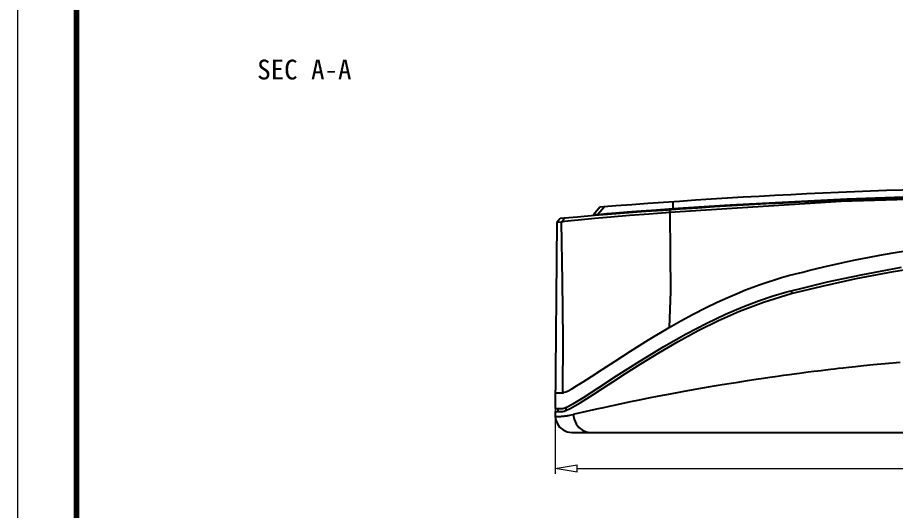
# Model space of a CAD drawing. Header units: millimetres. Extents: x 6239 to 6671, y 1393 to 1694.
# Drawn here: x 6238.7 to 6349.5, y 1522.4 to 1584.6 of the extents above; entities that cross this region are included whole.
import ezdxf
from ezdxf.enums import TextEntityAlignment as Align

# ---------------------------------------------------------------- set-up
doc = ezdxf.new("R2010")
doc.units = ezdxf.units.MM
for name, color, linetype, lineweight in [('dim', 82, 'Continuous', 9), ('from', 7, 'Continuous', 13), ('hatch', 56, 'Continuous', 9)]:
    doc.layers.add(name, color=color, linetype=linetype, lineweight=lineweight)
doc.styles.add('ROMAND', font='romand.shx', dxfattribs={"width": 0.75, "bigfont": 'gbcbig.shx'})
doc.styles.add('宋体', font='', dxfattribs={"height": 15})
doc.styles.get('宋体').set_extended_font_data('SimSun')
doc.dimstyles.new('YanXiu', dxfattribs={"dimtxt": 2.5, "dimasz": 2.2, "dimexe": 1, "dimexo": 0, "dimgap": 0.66, "dimtad": 0, "dimzin": 9, "dimdsep": 46, "dimtxsty": 'ROMAND', "dimblk": 'CLOSEDBLANK', "dimcen": 0, "dimclrd": 3, "dimclre": 3, "dimclrt": 7, "dimazin": 2, "dimtfac": 1, "dimtofl": 0, "dimtmove": 0, "dimatfit": 3, "dimldrblk": 'CLOSEDBLANK', "dimfxl": 0, "dimlwd": 5, "dimlwe": 5, "dimarcsym": 0})

# ---------------------------------------------------------------- blocks, each defined once
blk = doc.blocks.new('_ClosedBlank')
at = {"color": 0, "linetype": 'ByBlock', "lineweight": -2}
for p, q in [((-1, 0.167), (0, 0)), ((-1, 0.167), (-1, -0.167)), ((0, 0), (-1, -0.167))]:
    blk.add_line(p, q, dxfattribs=at)
blk = doc.blocks.new('*D7')
at = {"layer": 'Defpoints', "color": 0}
for p in [(6306.54, 1535.23), (6446.54, 1535.23), (6446.54, 1527.68)]:
    blk.add_point(p, dxfattribs=at)
at = {"layer": 'dim', "color": 3, "lineweight": 5}
for p, q in [((6306.54, 1535.23), (6306.54, 1526.98)), ((6446.54, 1535.23), (6446.54, 1526.98)), ((6309.34, 1527.68), (6372.65, 1527.68)), ((6443.74, 1527.68), (6380.43, 1527.68))]:
    blk.add_line(p, q, dxfattribs=at)
at = {"layer": 'dim', "color": 3, "lineweight": 5, "xscale": 2.8, "yscale": 2.8, "zscale": 2.8, "rotation": 180}
blk.add_blockref('_ClosedBlank', (6306.54, 1527.68), dxfattribs=at)
at = {"layer": 'dim', "color": 3, "lineweight": 5, "xscale": 2.8, "yscale": 2.8, "zscale": 2.8}
blk.add_blockref('_ClosedBlank', (6446.54, 1527.68), dxfattribs=at)
at = {"layer": 'dim', "color": 7, "insert": (6376.54, 1527.68), "char_height": 3.5, "attachment_point": 5, "style": 'ROMAND'}
blk.add_mtext('140', dxfattribs=at)

msp = doc.modelspace()

# ---------------------------------------------------------------- linework, layer by layer
at = {"color": 7, "linetype": 'Continuous'}
for p, q in [((6342.68, 1561.356), (6321.018, 1559.995)), ((6321.424, 1561.329), (6321.409, 1560.426)), ((6312.215, 1560.641), (6311.391, 1559.671)), ((6312.783, 1560.686), (6311.96, 1559.717)), ((6321.018, 1559.996), (6321.04, 1560.3)), ((6321.416, 1560.321), (6321.409, 1560.426)), ((6306.747, 1558.723), (6306.541, 1535.228)), ((6307.204, 1559.217), (6306.747, 1558.723)), ((6307.332, 1558.773), (6306.747, 1558.723)), ((6307.332, 1558.773), (6307.788, 1559.268)), ((6311.399, 1559.571), (6311.391, 1559.671)), ((6311.968, 1559.617), (6311.96, 1559.717)), ((6336.416, 1550.116), (6336.416, 1549.754)), ((6318.329, 1543.892), (6320.963, 1545.464)), ((6317.231, 1541.213), (6320.287, 1543.073)), ((6314.317, 1539.348), (6317.231, 1541.213)), ((6315.423, 1539.647), (6317.36, 1540.88)), ((6339.201, 1539.895), (6338.518, 1539.808)), ((6339.723, 1539.96), (6339.201, 1539.895)), ((6340.155, 1540.013), (6339.723, 1539.96)), ((6336.719, 1539.573), (6336.136, 1539.494)), ((6337.397, 1539.663), (6336.719, 1539.573)), ((6338.518, 1539.808), (6337.397, 1539.663)), ((6306.558, 1537.228), (6307.478, 1537.228)), ((6307.992, 1535.402), (6308.865, 1535.872)), ((6308.448, 1535.24), (6309.025, 1535.56)), ((6309.025, 1535.56), (6309.713, 1535.97)), ((6306.541, 1535.228), (6307.048, 1535.228)), ((6306.546, 1534.878), (6306.569, 1534.228)), ((6306.941, 1534.878), (6306.941, 1535.228)), ((6307.048, 1535.228), (6307.269, 1535.228)), ((6307.269, 1535.228), (6307.508, 1535.23)), ((6307.508, 1535.23), (6307.992, 1535.402)), ((6307.894, 1535.356), (6307.894, 1534.976)), ((6308.001, 1535.022), (6308.448, 1535.24)), ((6310.465, 1534.86), (6309.926, 1534.738)), ((6307.379, 1534.26), (6307.444, 1534.266)), ((6307.444, 1534.266), (6307.495, 1534.271)), ((6307.495, 1534.271), (6307.558, 1534.277)), ((6307.558, 1534.277), (6307.621, 1534.283)), ((6307.621, 1534.283), (6307.674, 1534.289)), ((6307.674, 1534.289), (6307.749, 1534.297)), ((6308.64, 1532.228), (6444.442, 1532.228))]:
    msp.add_line(p, q, dxfattribs=at)
for points in [[(6431.673, 1560.426), (6419.245, 1561.189), (6406.841, 1561.754), (6394.87, 1562.119), (6383.739, 1562.296), (6373.854, 1562.323), (6365.353, 1562.25), (6357.78, 1562.108), (6350.614, 1561.907), (6343.386, 1561.64), (6336.023, 1561.301), (6328.658, 1560.894), (6321.409, 1560.426)], [(6432.064, 1559.995), (6410.402, 1561.356), (6387.851, 1562.055), (6365.231, 1562.055), (6342.68, 1561.356)], [(6321.018, 1559.995), (6318.429, 1559.787), (6315.92, 1559.579), (6313.597, 1559.38), (6311.554, 1559.2), (6309.863, 1559.044), (6308.573, 1558.917), (6307.723, 1558.826), (6307.332, 1558.773)], [(6321.409, 1560.426), (6319.345, 1560.281), (6317.401, 1560.139), (6315.658, 1560.008), (6314.199, 1559.895), (6313.065, 1559.806), (6312.306, 1559.745), (6311.391, 1559.671)], [(6321.018, 1559.995), (6321.066, 1554.856), (6321.099, 1550.02), (6320.963, 1545.464)], [(6307.332, 1558.773), (6307.422, 1551.256), (6307.502, 1544.082), (6307.478, 1537.228)], [(6320.963, 1545.464), (6322.408, 1546.285), (6323.962, 1547.128), (6325.533, 1547.936), (6327.018, 1548.655), (6328.35, 1549.264), (6329.532, 1549.773), (6330.581, 1550.2), (6331.535, 1550.566), (6332.437, 1550.895), (6333.333, 1551.202), (6334.235, 1551.492), (6335.135, 1551.763), (6336.031, 1552.013), (6336.917, 1552.245), (6337.809, 1552.468), (6338.701, 1552.687), (6339.59, 1552.901), (6340.48, 1553.11), (6341.4, 1553.321), (6342.387, 1553.54), (6343.477, 1553.774), (6344.697, 1554.027), (6346.058, 1554.297), (6347.565, 1554.582), (6349.225, 1554.879), (6351.043, 1555.183)], [(6336.347, 1549.735), (6340.252, 1550.698), (6344.548, 1551.639), (6349.297, 1552.536), (6354.575, 1553.359), (6360.464, 1554.066), (6367.04, 1554.595), (6374.275, 1554.862), (6381.625, 1554.797), (6388.49, 1554.43), (6394.596, 1553.853), (6399.961, 1553.151), (6404.735, 1552.369), (6409.034, 1551.536), (6412.926, 1550.676), (6416.468, 1549.806)], [(6335.791, 1549.948), (6337.395, 1550.365), (6339.097, 1550.784), (6340.955, 1551.22), (6342.984, 1551.669), (6345.201, 1552.128), (6347.626, 1552.593), (6350.282, 1553.058)], [(6320.287, 1543.073), (6323.108, 1544.671), (6325.692, 1546.016), (6328.062, 1547.137), (6330.24, 1548.065), (6332.246, 1548.827), (6334.093, 1549.448), (6335.791, 1549.948)], [(6322.086, 1543.706), (6324.608, 1545.073), (6327.16, 1546.337), (6329.835, 1547.521), (6332.854, 1548.67), (6336.347, 1549.735)], [(6307.478, 1537.228), (6307.555, 1537.16), (6307.686, 1537.284), (6307.891, 1537.349), (6308.202, 1537.485), (6308.647, 1537.734), (6309.263, 1538.098), (6310.089, 1538.604), (6311.157, 1539.283), (6312.494, 1540.156), (6314.12, 1541.221), (6316.06, 1542.467), (6318.329, 1543.892)], [(6317.36, 1540.88), (6319.63, 1542.275), (6322.086, 1543.706)], [(6350.126, 1541.063), (6348.226, 1540.888), (6346.716, 1540.741), (6345.493, 1540.617), (6344.488, 1540.51), (6343.649, 1540.419), (6342.94, 1540.34), (6342.337, 1540.271), (6341.823, 1540.212), (6341.386, 1540.161), (6341.012, 1540.116), (6340.69, 1540.078), (6340.155, 1540.013)], [(6308.865, 1535.872), (6310.147, 1536.651), (6311.941, 1537.801), (6314.317, 1539.348)], [(6309.713, 1535.97), (6310.504, 1536.462), (6311.423, 1537.049), (6312.514, 1537.756), (6313.826, 1538.612), (6315.423, 1539.647)], [(6336.136, 1539.494), (6335.785, 1539.446), (6335.377, 1539.39), (6334.899, 1539.324), (6334.336, 1539.244), (6333.671, 1539.149), (6332.882, 1539.034), (6331.936, 1538.893), (6330.786, 1538.718), (6329.359, 1538.494), (6327.623, 1538.212), (6325.882, 1537.92), (6324.196, 1537.626), (6322.589, 1537.336), (6321.068, 1537.054), (6319.656, 1536.785), (6318.353, 1536.53), (6317.155, 1536.291), (6316.069, 1536.07), (6315.08, 1535.864), (6314.188, 1535.676), (6313.383, 1535.504), (6312.655, 1535.346), (6311.999, 1535.203), (6311.406, 1535.071), (6310.864, 1534.95), (6310.465, 1534.86)], [(6306.546, 1534.878), (6307.391, 1534.878), (6307.506, 1534.879), (6307.69, 1534.906), (6308.001, 1535.022)], [(6307.749, 1534.297), (6307.798, 1534.303), (6307.856, 1534.311), (6307.926, 1534.32), (6308.011, 1534.332), (6308.113, 1534.348), (6308.239, 1534.368), (6308.396, 1534.396), (6308.591, 1534.434), (6308.827, 1534.486)], [(6309.926, 1534.738), (6309.524, 1534.646), (6309.159, 1534.563), (6308.827, 1534.486)], [(6308.827, 1534.486), (6308.941, 1533.881), (6309.189, 1533.322), (6309.551, 1532.849), (6310.004, 1532.494)], [(6306.569, 1534.228), (6306.569, 1534.228), (6306.63, 1534.228)], [(6306.569, 1534.228), (6306.604, 1533.915), (6306.786, 1533.373), (6307.11, 1532.902), (6307.55, 1532.537), (6308.074, 1532.307), (6308.64, 1532.228)], [(6306.63, 1534.228), (6306.684, 1534.228), (6306.761, 1534.229), (6306.848, 1534.232), (6306.932, 1534.234), (6307.008, 1534.237), (6307.077, 1534.241), (6307.14, 1534.244), (6307.197, 1534.247), (6307.25, 1534.251), (6307.297, 1534.254), (6307.379, 1534.26)], [(6310.004, 1532.494), (6310.467, 1532.295), (6310.952, 1532.228)]]:
    msp.add_lwpolyline(points, dxfattribs=at)
for radius, start, end in [(801, 85.393776, 94.606224), (800, 85.027839, 94.972161)]:
    msp.add_arc((6376.541, 762.228), radius, start, end, dxfattribs=at)
at = {"layer": 'from'}
msp.add_lwpolyline([(6238.663, 1393.273), (6670.911, 1393.273), (6670.911, 1693.647), (6238.663, 1693.647)], close=True, dxfattribs=at)
at = {"layer": 'from', "const_width": 0.745}
msp.add_lwpolyline([(6246.112, 1400.722), (6246.112, 1686.197), (6663.462, 1686.197), (6663.462, 1400.722), (6246.112, 1400.722)], dxfattribs=at)

# ---------------------------------------------------------------- texts
at = {"layer": 'hatch', "color": 6, "style": '宋体'}
msp.add_text('SEC A-A', height=2.5, dxfattribs=at).set_placement((6274.88, 1578.02), align=Align.MIDDLE)

# ---------------------------------------------------------------- dimensions: what is measured, and where the dimension line sits
at = {"layer": 'dim'}
dim = msp.add_linear_dim(base=(6446.541, 1527.679), p1=(6306.541, 1535.228), p2=(6446.541, 1535.228), dimstyle='YanXiu', override={"dimtxt": 3.5, "dimasz": 2.8, "dimexe": 0.69965, "dimgap": 0.69965, "dimzin": 8}, dxfattribs=at)
dim.commit()
dim.dimension.update_dxf_attribs({"geometry": '*D7', "text_midpoint": (6376.541, 1527.679)})

doc.saveas('drawing.dxf')
